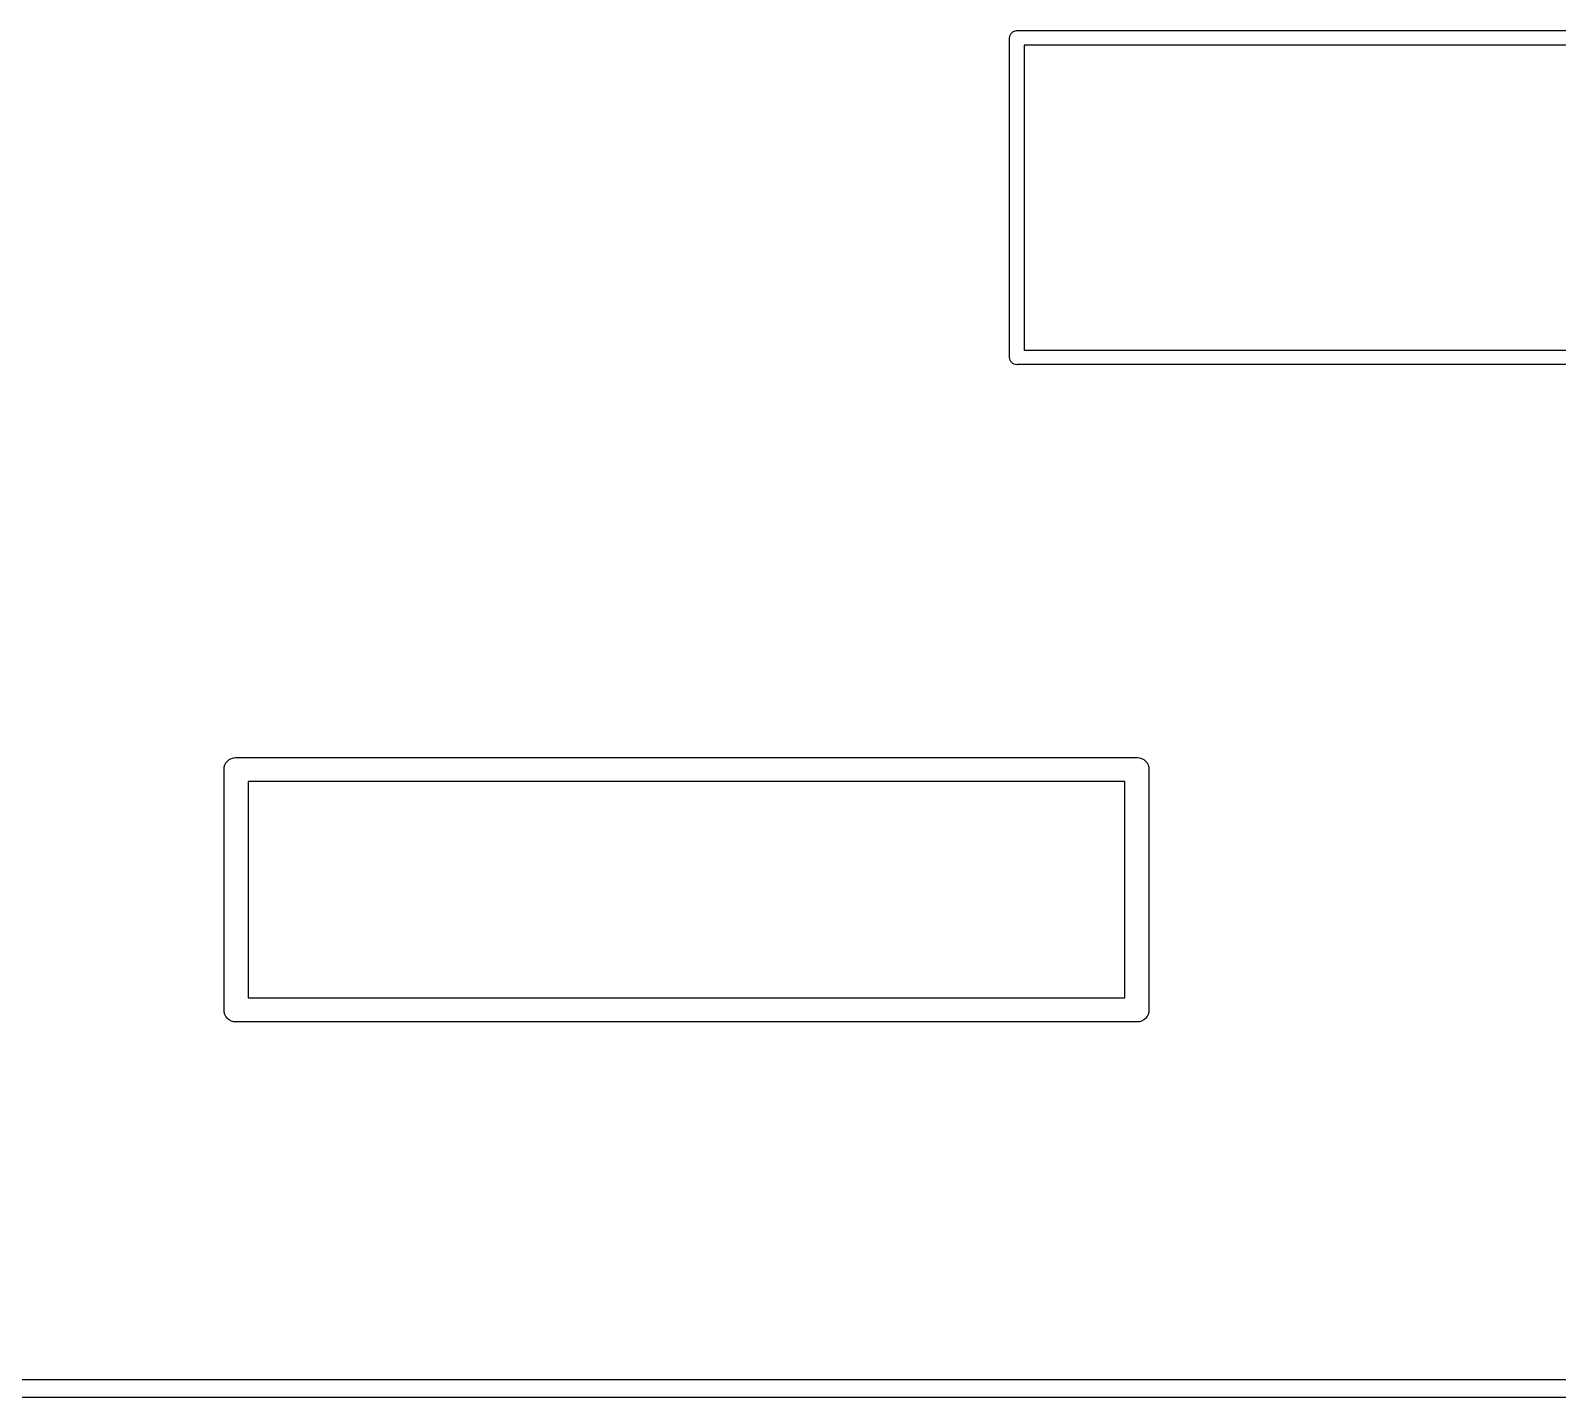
# Model space of a CAD drawing. Extents: x 69 to 231, y -99 to -49.
# Drawn here: x 144.54 to 157.25, y -97.83 to -86.45 of the extents above; entities that cross this region are included whole.
import ezdxf

# ---------------------------------------------------------------- set-up
doc = ezdxf.new("R2010")
doc.units = 0
doc.layers.add('BLACK', color=7, linetype='CONTINUOUS')

msp = doc.modelspace()

# ---------------------------------------------------------------- linework, layer by layer
at = {"layer": 'BLACK', "linetype": 'CONTINUOUS'}
for p, q in [((152.69, -86.51), (152.691, -86.4982)), ((152.69, -86.513), (152.69, -86.51)), ((152.69, -89.1671), (152.69, -86.513)), ((152.691, -86.4982), (152.694, -86.4869)), ((152.694, -86.4869), (152.7, -86.4765)), ((152.7, -86.4765), (152.707, -86.4674)), ((152.707, -86.4674), (152.717, -86.4599)), ((152.717, -86.4599), (152.727, -86.4543)), ((152.727, -86.4543), (152.738, -86.4509)), ((152.738, -86.4509), (152.747, -86.45)), ((152.747, -86.45), (152.75, -86.4497)), ((152.747, -86.45), (152.747, -86.45)), ((152.75, -86.4497), (152.753, -86.45)), ((152.753, -86.45), (160.427, -86.45)), ((152.81, -86.57), (152.81, -89.11)), ((160.37, -86.57), (152.81, -86.57)), ((152.69, -89.17), (152.69, -89.1671)), ((152.691, -89.1818), (152.69, -89.17)), ((152.694, -89.1931), (152.691, -89.1818)), ((152.7, -89.2035), (152.694, -89.1931)), ((152.707, -89.2126), (152.7, -89.2035)), ((152.717, -89.2201), (152.707, -89.2126)), ((152.727, -89.2257), (152.717, -89.2201)), ((152.738, -89.2291), (152.727, -89.2257)), ((152.74, -89.2293), (152.738, -89.2291)), ((152.75, -89.2303), (152.74, -89.2293)), ((152.753, -89.23), (152.75, -89.2303)), ((160.427, -89.23), (152.753, -89.23)), ((152.81, -89.11), (160.37, -89.11)), ((146.166, -92.5442), (146.179, -92.5289)), ((146.179, -92.5289), (146.194, -92.5165)), ((146.194, -92.5165), (146.212, -92.5072)), ((146.212, -92.5072), (146.23, -92.5014)), ((146.23, -92.5014), (146.245, -92.5)), ((146.245, -92.5), (146.25, -92.4995)), ((146.25, -92.4995), (146.255, -92.5)), ((146.255, -92.5), (153.745, -92.5)), ((153.745, -92.5), (153.75, -92.4995)), ((153.75, -92.4995), (153.755, -92.5)), ((153.755, -92.5), (153.77, -92.5014)), ((153.77, -92.5014), (153.788, -92.5072)), ((153.788, -92.5072), (153.806, -92.5165)), ((153.806, -92.5165), (153.821, -92.5289)), ((153.821, -92.5289), (153.834, -92.5442)), ((146.15, -92.6), (146.151, -92.5804)), ((146.15, -92.6049), (146.15, -92.6)), ((146.15, -94.5951), (146.15, -92.6049)), ((146.151, -92.5804), (146.157, -92.5615)), ((146.157, -92.5615), (146.166, -92.5442)), ((153.834, -92.5442), (153.843, -92.5615)), ((153.843, -92.5615), (153.849, -92.5804)), ((153.849, -92.5804), (153.85, -92.6)), ((153.85, -92.6), (153.85, -92.6049)), ((153.85, -92.6049), (153.85, -94.5951)), ((146.35, -92.7), (146.35, -94.5)), ((153.65, -92.7), (146.35, -92.7)), ((153.65, -94.5), (153.65, -92.7)), ((146.35, -94.5), (153.65, -94.5)), ((146.15, -94.6), (146.15, -94.5951)), ((146.151, -94.6196), (146.15, -94.6)), ((146.157, -94.6385), (146.151, -94.6196)), ((146.166, -94.6558), (146.157, -94.6385)), ((146.179, -94.6711), (146.166, -94.6558)), ((146.194, -94.6835), (146.179, -94.6711)), ((146.212, -94.6928), (146.194, -94.6835)), ((146.23, -94.6986), (146.212, -94.6928)), ((153.788, -94.6928), (153.77, -94.6986)), ((153.806, -94.6835), (153.788, -94.6928)), ((153.821, -94.6711), (153.806, -94.6835)), ((153.834, -94.6558), (153.821, -94.6711)), ((153.843, -94.6385), (153.834, -94.6558)), ((153.849, -94.6196), (153.843, -94.6385)), ((153.85, -94.6), (153.849, -94.6196)), ((153.85, -94.5951), (153.85, -94.6)), ((146.245, -94.7), (146.23, -94.6986)), ((146.25, -94.7005), (146.245, -94.7)), ((146.255, -94.7), (146.25, -94.7005)), ((153.745, -94.7), (146.255, -94.7)), ((153.75, -94.7005), (153.745, -94.7)), ((153.755, -94.7), (153.75, -94.7005)), ((153.77, -94.6986), (153.755, -94.7)), ((134.089, -97.675), (172.27, -97.675)), ((147.246, -97.825), (134.089, -97.825)), ((172.313, -97.825), (147.246, -97.825)), ((147.246, -97.825), (147.246, -97.825))]:
    msp.add_line(p, q, dxfattribs=at)

doc.saveas('drawing.dxf')
